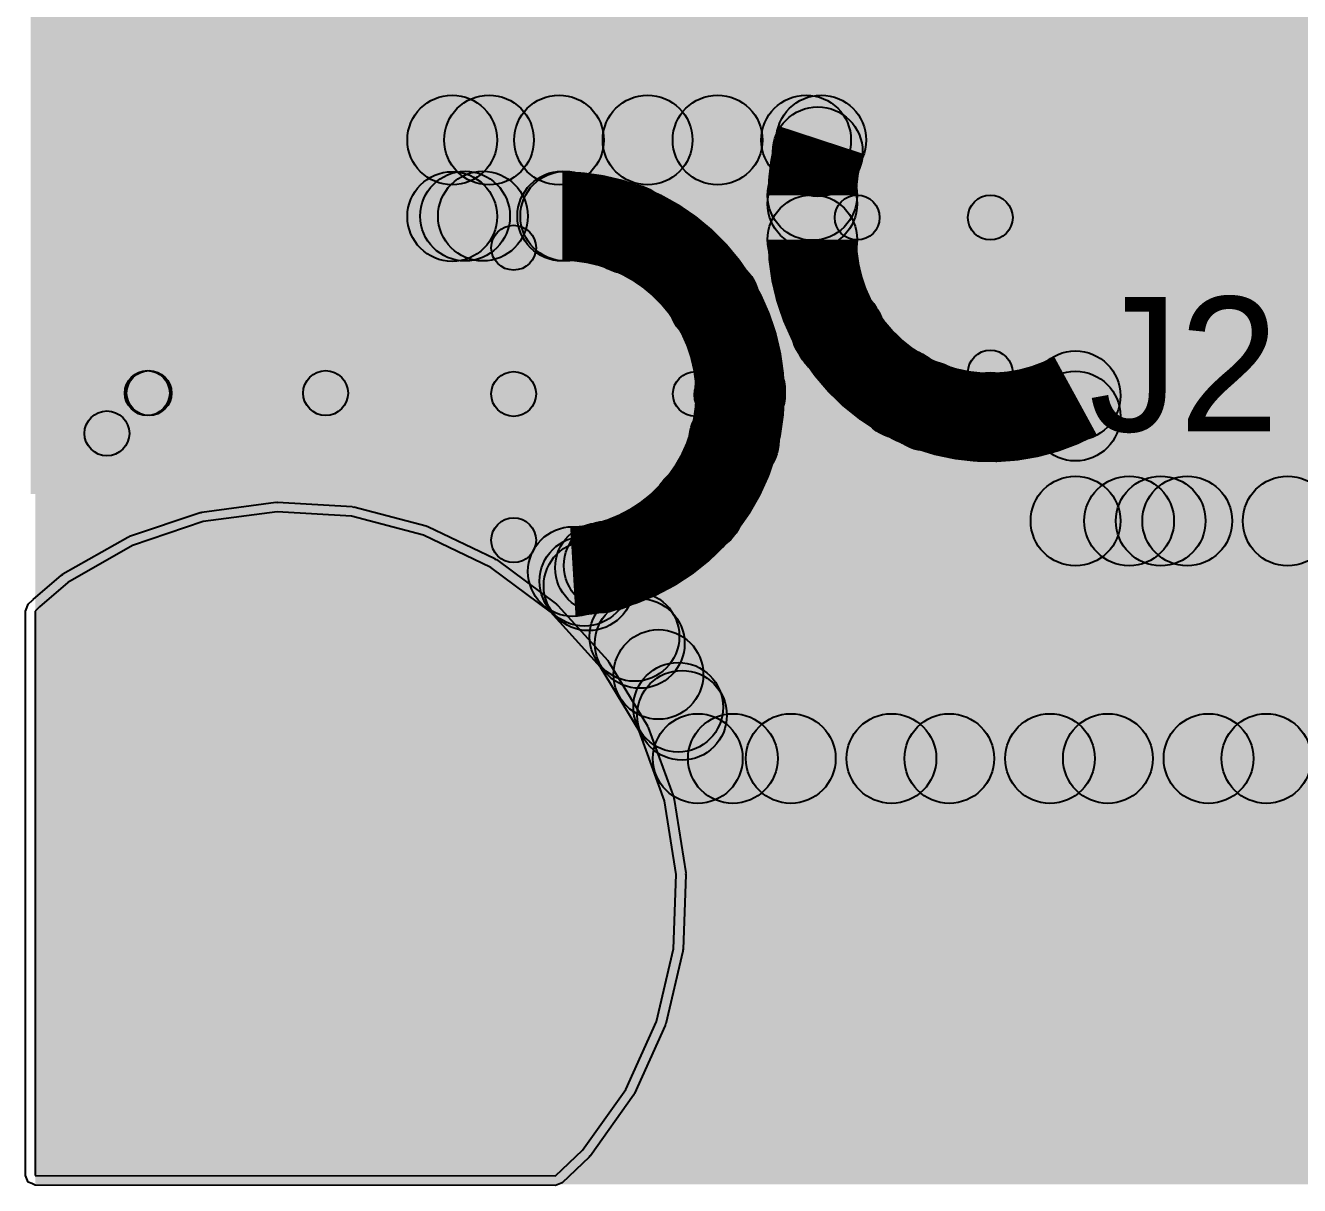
# Model space of a CAD drawing. Header units: millimetres. Extents: x 0 to 2, y 0 to 5.09.
# Drawn here: x 0.9848 to 1.269, y 4.3707 to 4.6296 of the extents above; entities that cross this region are included whole.
import ezdxf

# ---------------------------------------------------------------- set-up
doc = ezdxf.new("R2010")
doc.units = ezdxf.units.MM
doc.header["$MEASUREMENT"] = 0
for name, color, linetype in [('BottomLayer', 5, 'Continuous'), ('BottomSolder', 6, 'Continuous'), ('PadHoleLayer', 156, 'Continuous'), ('TopLayer', 1, 'Continuous'), ('TopOverlay', 2, 'Continuous'), ('TopPaste', 8, 'Continuous'), ('TopSolder', 216, 'Continuous'), ('ViaHoleLayer', 16, 'Continuous')]:
    doc.layers.add(name, color=color, linetype=linetype)

# ---------------------------------------------------------------- blocks, each defined once
blk = doc.blocks.new('10118194_0001LF_18')
at = {"layer": 'BottomLayer'}
h = blk.add_hatch(color=5, dxfattribs=at)
edge = h.paths.add_edge_path()
edge.add_arc((0.10335, 0), 0.01969, 270, 450)
edge.add_line((0.10335, 0.01969), (0.0935, 0.01969))
edge.add_arc((0.0935, 0), 0.01969, 90, 270)
edge.add_line((0.0935, -0.01969), (0.10335, -0.01969))
h = blk.add_hatch(color=5, dxfattribs=at)
edge = h.paths.add_edge_path()
edge.add_arc((0.1378, -0.11713), 0.01969, 180, 360)
edge.add_line((0.15748, -0.11713), (0.15748, -0.09547))
edge.add_arc((0.1378, -0.09547), 0.01969, 0, 180)
edge.add_line((0.11811, -0.09547), (0.11811, -0.11713))
at = {"layer": 'BottomSolder'}
h = blk.add_hatch(color=6, dxfattribs=at)
edge = h.paths.add_edge_path()
edge.add_arc((0.10335, 0), 0.02369, 270, 450)
edge.add_line((0.10335, 0.02369), (0.0935, 0.02369))
edge.add_arc((0.0935, 0), 0.02369, 90, 270)
edge.add_line((0.0935, -0.02369), (0.10335, -0.02369))
h = blk.add_hatch(color=6, dxfattribs=at)
edge = h.paths.add_edge_path()
edge.add_arc((0.1378, -0.11713), 0.02369, 180, 360)
edge.add_line((0.16148, -0.11713), (0.16148, -0.09547))
edge.add_arc((0.1378, -0.09547), 0.02369, 0, 180)
edge.add_line((0.11411, -0.09547), (0.11411, -0.11713))
at = {"layer": 'PadHoleLayer'}
h = blk.add_hatch(color=156, dxfattribs=at)
edge = h.paths.add_edge_path()
edge.add_arc((0.10433, 0), 0.01083, 270, 450)
edge.add_line((0.10433, 0.01083), (0.09252, 0.01083))
edge.add_arc((0.09252, 0), 0.01083, 90, 270)
edge.add_line((0.09252, -0.01083), (0.10433, -0.01083))
h = blk.add_hatch(color=156, dxfattribs=at)
edge = h.paths.add_edge_path()
edge.add_arc((0.1378, -0.11909), 0.00984, 180, 360)
edge.add_line((0.14764, -0.11909), (0.14764, -0.0935))
edge.add_arc((0.1378, -0.0935), 0.00984, 0, 180)
edge.add_line((0.12795, -0.0935), (0.12795, -0.11909))
at = {"layer": 'TopLayer'}
blk.add_hatch(color=1, dxfattribs=at).paths.add_polyline_path([(0.04291, 0.02657), (0.05945, 0.02657), (0.05945, -0.02657), (0.04291, -0.02657)])
h = blk.add_hatch(color=1, dxfattribs=at)
edge = h.paths.add_edge_path()
edge.add_arc((0.10335, 0), 0.01969, 270, 450)
edge.add_line((0.10335, 0.01969), (0.0935, 0.01969))
edge.add_arc((0.0935, 0), 0.01969, 90, 270)
edge.add_line((0.0935, -0.01969), (0.10335, -0.01969))
h = blk.add_hatch(color=1, dxfattribs=at)
edge = h.paths.add_edge_path()
edge.add_arc((0.1378, -0.11713), 0.01969, 180, 360)
edge.add_line((0.15748, -0.11713), (0.15748, -0.09547))
edge.add_arc((0.1378, -0.09547), 0.01969, 0, 180)
edge.add_line((0.11811, -0.09547), (0.11811, -0.11713))
at = {"layer": 'TopOverlay'}
h = blk.add_hatch(color=2, dxfattribs=at)
edge = h.paths.add_edge_path()
edge.add_arc((0.138, 0), 0.005, 0, 360)
for points in [[(0.143, -0.061), (0.133, -0.061), (0.133, 0), (0.143, 0)], [(0.14259, -0.1876), (0.13259, -0.1876), (0.13259, -0.14823), (0.14259, -0.14823)], [(0.15013, -0.19346), (0.14306, -0.20054), (0.13406, -0.19154), (0.14113, -0.18446)], [(0.14659, -0.192), (0.14659, -0.202), (-0.147, -0.202), (-0.147, -0.192)]]:
    blk.add_hatch(color=2, dxfattribs=at).paths.add_polyline_path(points)
h = blk.add_hatch(color=2, dxfattribs=at)
edge = h.paths.add_edge_path()
edge.add_arc((0.138, -0.061), 0.005, 0, 360)
h = blk.add_hatch(color=2, dxfattribs=at)
edge = h.paths.add_edge_path()
edge.add_arc((0.13759, -0.14823), 0.005, 0, 360)
h = blk.add_hatch(color=2, dxfattribs=at)
edge = h.paths.add_edge_path()
edge.add_arc((0.13759, -0.1876), 0.005, 0, 360)
h = blk.add_hatch(color=2, dxfattribs=at)
edge = h.paths.add_edge_path()
edge.add_arc((0.13759, -0.188), 0.005, 0, 360)
h = blk.add_hatch(color=2, dxfattribs=at)
edge = h.paths.add_edge_path()
edge.add_arc((0.14659, -0.197), 0.005, 0, 360)
h = blk.add_hatch(color=2, dxfattribs=at)
edge = h.paths.add_edge_path()
edge.add_arc((0.14659, -0.197), 0.005, 0, 360)
at = {"layer": 'TopPaste'}
blk.add_hatch(color=8, dxfattribs=at).paths.add_polyline_path([(0.04291, 0.02657), (0.05945, 0.02657), (0.05945, -0.02657), (0.04291, -0.02657)])
at = {"layer": 'TopSolder'}
blk.add_hatch(color=216, dxfattribs=at).paths.add_polyline_path([(0.03891, 0.03057), (0.06345, 0.03057), (0.06345, -0.03057), (0.03891, -0.03057)])
h = blk.add_hatch(color=216, dxfattribs=at)
edge = h.paths.add_edge_path()
edge.add_arc((0.10335, 0), 0.02369, 270, 450)
edge.add_line((0.10335, 0.02369), (0.0935, 0.02369))
edge.add_arc((0.0935, 0), 0.02369, 90, 270)
edge.add_line((0.0935, -0.02369), (0.10335, -0.02369))
h = blk.add_hatch(color=216, dxfattribs=at)
edge = h.paths.add_edge_path()
edge.add_arc((0.1378, -0.11713), 0.02369, 180, 360)
edge.add_line((0.16148, -0.11713), (0.16148, -0.09547))
edge.add_arc((0.1378, -0.09547), 0.02369, 0, 180)
edge.add_line((0.11411, -0.09547), (0.11411, -0.11713))
at = {"layer": 'TopOverlay'}
for centre in [(0.138, 0), (0.138, -0.061), (0.13759, -0.14823), (0.13759, -0.1876), (0.13759, -0.188), (0.14659, -0.197), (0.14659, -0.197)]:
    blk.add_circle(centre, 0.005, dxfattribs=at)

msp = doc.modelspace()

# ---------------------------------------------------------------- hatches: boundary and pattern name
at = {"layer": 'BottomLayer'}
for points in [[(0.987, 4.614), (1.018, 4.614), (1.018, 4.748), (0.987, 4.748)], [(0.99983, 4.614), (1.261, 4.614), (1.261, 4.64), (0.99983, 4.64)], [(1.229, 4.529), (1.293, 4.529), (1.293, 4.64), (1.229, 4.64)], [(1.08, 4.594), (1.08, 4.614), (1.16229, 4.614), (1.16229, 4.594)], [(1.09391, 4.57995), (1.07977, 4.59409), (1.09675, 4.61107), (1.11089, 4.59693)], [(1.08114, 4.59693), (1.09528, 4.61107), (1.11227, 4.59409), (1.09812, 4.57994)], [(1.1264, 4.57708), (1.11226, 4.59123), (1.1321, 4.61107), (1.14625, 4.59693)], [(1.11649, 4.59693), (1.13064, 4.61107), (1.17271, 4.56899), (1.15857, 4.55485)], [(1.15185, 4.59693), (1.16599, 4.61107), (1.1686, 4.60846), (1.15446, 4.59432)], [(1.09, 4.58692), (1.07, 4.58692), (1.07, 4.604), (1.09, 4.604)], [(1.08287, 4.57702), (1.08287, 4.59702), (1.10453, 4.59702), (1.10453, 4.57702)], [(1.14553, 4.56085), (1.13138, 4.57499), (1.15324, 4.59685), (1.16739, 4.58271)], [(1.17031, 4.58178), (1.15031, 4.58178), (1.15031, 4.59163), (1.17031, 4.59163)], [(1.17031, 4.5817), (1.17031, 4.5917), (1.2, 4.5917), (1.2, 4.5817)], [(1.205, 4.5521), (1.195, 4.5521), (1.195, 4.5867), (1.205, 4.5867)], [(1.0987, 4.54733), (1.0887, 4.54733), (1.0887, 4.57997), (1.0987, 4.57997)], [(1.1499, 4.52987), (1.13576, 4.54401), (1.15939, 4.56764), (1.17353, 4.5535)], [(1.1499, 4.52987), (1.13576, 4.54401), (1.15939, 4.56764), (1.17353, 4.5535)], [(1.248, 4.529), (1.498, 4.529), (1.498, 4.566), (1.248, 4.566)], [(1.13714, 4.54093), (1.15128, 4.55507), (1.23328, 4.47307), (1.21914, 4.45893)], [(1.17307, 4.54036), (1.18721, 4.5545), (1.26864, 4.47307), (1.25449, 4.45893)], [(1.0937, 4.54233), (1.0937, 4.55233), (1.13421, 4.55233), (1.13421, 4.54233)], [(1.13306, 4.47767), (1.11892, 4.49182), (1.17885, 4.55175), (1.19299, 4.53761)], [(1.14967, 4.45893), (1.13553, 4.47307), (1.21193, 4.54947), (1.22607, 4.53533)], [(1.0987, 4.5147), (1.0887, 4.5147), (1.0887, 4.54733), (1.0987, 4.54733)], [(1.229, 4.519), (1.209, 4.519), (1.209, 4.54694), (1.229, 4.54694)], [(1.1279, 4.51481), (1.14204, 4.52895), (1.19793, 4.47307), (1.18378, 4.45893)], [(1.219, 4.509), (1.219, 4.529), (1.238, 4.529), (1.238, 4.509)], [(1.238, 4.509), (1.238, 4.529), (1.303, 4.529), (1.303, 4.509)], [(1.238, 4.509), (1.238, 4.529), (1.303, 4.529), (1.303, 4.509)], [(1.18502, 4.45893), (1.17088, 4.47307), (1.22388, 4.52607), (1.23802, 4.51193)], [(1.22038, 4.45893), (1.20624, 4.47307), (1.25924, 4.52607), (1.27338, 4.51193)], [(1.23685, 4.51193), (1.25099, 4.52607), (1.30399, 4.47307), (1.28985, 4.45893)], [(1.25573, 4.45893), (1.24159, 4.47307), (1.29459, 4.52607), (1.30873, 4.51193)], [(1.11748, 4.49746), (1.10334, 4.5116), (1.10785, 4.51611), (1.12199, 4.50196)], [(1.11748, 4.49746), (1.10334, 4.5116), (1.10785, 4.51611), (1.12199, 4.50196)], [(1.10588, 4.50148), (1.12002, 4.51562), (1.16257, 4.47307), (1.14843, 4.45893)], [(1.10207, 4.49884), (1.11689, 4.51227), (1.12805, 4.49996), (1.11323, 4.48653)], [(1.11325, 4.4865), (1.13038, 4.49683), (1.13897, 4.4826), (1.12184, 4.47226)], [(1.12186, 4.47223), (1.14065, 4.47908), (1.14417, 4.46942), (1.12538, 4.46258)], [(1.13477, 4.456), (1.13477, 4.476), (1.9, 4.476), (1.9, 4.456)]]:
    msp.add_hatch(color=5, dxfattribs=at).paths.add_polyline_path(points)
h = msp.add_hatch(color=5, dxfattribs=at)
edge = h.paths.add_edge_path()
edge.add_arc((1.08, 4.604), 0.01, 0, 360)
h = msp.add_hatch(color=5, dxfattribs=at)
edge = h.paths.add_edge_path()
edge.add_arc((1.08, 4.604), 0.01, 0, 360)
h = msp.add_hatch(color=5, dxfattribs=at)
edge = h.paths.add_edge_path()
edge.add_arc((1.08821, 4.604), 0.01, 0, 360)
h = msp.add_hatch(color=5, dxfattribs=at)
edge = h.paths.add_edge_path()
edge.add_arc((1.10382, 4.604), 0.01, 0, 360)
h = msp.add_hatch(color=5, dxfattribs=at)
edge = h.paths.add_edge_path()
edge.add_arc((1.12357, 4.604), 0.01, 0, 360)
h = msp.add_hatch(color=5, dxfattribs=at)
edge = h.paths.add_edge_path()
edge.add_arc((1.13918, 4.604), 0.01, 0, 360)
h = msp.add_hatch(color=5, dxfattribs=at)
edge = h.paths.add_edge_path()
edge.add_arc((1.15892, 4.604), 0.01, 0, 360)
h = msp.add_hatch(color=5, dxfattribs=at)
edge = h.paths.add_edge_path()
edge.add_arc((1.16153, 4.60139), 0.01, 0, 360)
h = msp.add_hatch(color=5, dxfattribs=at)
edge = h.paths.add_edge_path()
edge.add_arc((1.16229, 4.604), 0.01, 0, 360)
h = msp.add_hatch(color=5, dxfattribs=at)
edge = h.paths.add_edge_path()
edge.add_arc((1.16229, 4.604), 0.01, 0, 360)
h = msp.add_hatch(color=5, dxfattribs=at)
edge = h.paths.add_edge_path()
edge.add_arc((1.16031, 4.59163), 0.01, 0, 360)
h = msp.add_hatch(color=5, dxfattribs=at)
edge = h.paths.add_edge_path()
edge.add_arc((1.16031, 4.59163), 0.01, 0, 360)
h = msp.add_hatch(color=5, dxfattribs=at)
edge = h.paths.add_edge_path()
edge.add_arc((1.16031, 4.58978), 0.01, 0, 360)
h = msp.add_hatch(color=5, dxfattribs=at)
edge = h.paths.add_edge_path()
edge.add_arc((1.08, 4.58692), 0.01, 0, 360)
h = msp.add_hatch(color=5, dxfattribs=at)
edge = h.paths.add_edge_path()
edge.add_arc((1.08287, 4.58702), 0.01, 0, 360)
h = msp.add_hatch(color=5, dxfattribs=at)
edge = h.paths.add_edge_path()
edge.add_arc((1.08684, 4.58702), 0.01, 0, 360)
h = msp.add_hatch(color=5, dxfattribs=at)
edge = h.paths.add_edge_path()
edge.add_arc((1.10453, 4.58702), 0.01, 0, 360)
h = msp.add_hatch(color=5, dxfattribs=at)
edge = h.paths.add_edge_path()
edge.add_arc((1.10453, 4.58702), 0.01, 0, 360)
h = msp.add_hatch(color=5, dxfattribs=at)
edge = h.paths.add_edge_path()
edge.add_arc((1.1052, 4.58701), 0.01, 0, 360)
h = msp.add_hatch(color=5, dxfattribs=at)
edge = h.paths.add_edge_path()
edge.add_arc((1.11933, 4.58415), 0.01, 0, 360)
h = msp.add_hatch(color=5, dxfattribs=at)
edge = h.paths.add_edge_path()
edge.add_arc((1.16031, 4.58178), 0.01, 0, 360)
h = msp.add_hatch(color=5, dxfattribs=at)
edge = h.paths.add_edge_path()
edge.add_arc((1.16031, 4.58178), 0.01, 0, 360)
h = msp.add_hatch(color=5, dxfattribs=at)
edge = h.paths.add_edge_path()
edge.add_arc((1.17031, 4.5867), 0.005, 0, 360)
h = msp.add_hatch(color=5, dxfattribs=at)
edge = h.paths.add_edge_path()
edge.add_arc((1.2, 4.5867), 0.005, 0, 360)
h = msp.add_hatch(color=5, dxfattribs=at)
edge = h.paths.add_edge_path()
edge.add_arc((1.2, 4.5867), 0.005, 0, 360)
h = msp.add_hatch(color=5, dxfattribs=at)
edge = h.paths.add_edge_path()
edge.add_arc((1.0937, 4.57997), 0.005, 0, 360)
h = msp.add_hatch(color=5, dxfattribs=at)
edge = h.paths.add_edge_path()
edge.add_arc((1.13845, 4.56792), 0.01, 0, 360)
h = msp.add_hatch(color=5, dxfattribs=at)
edge = h.paths.add_edge_path()
edge.add_arc((1.16564, 4.56192), 0.01, 0, 360)
h = msp.add_hatch(color=5, dxfattribs=at)
edge = h.paths.add_edge_path()
edge.add_arc((1.16646, 4.56057), 0.01, 0, 360)
h = msp.add_hatch(color=5, dxfattribs=at)
edge = h.paths.add_edge_path()
edge.add_arc((1.16646, 4.56057), 0.01, 0, 360)
h = msp.add_hatch(color=5, dxfattribs=at)
edge = h.paths.add_edge_path()
edge.add_arc((1.14421, 4.548), 0.01, 0, 360)
h = msp.add_hatch(color=5, dxfattribs=at)
edge = h.paths.add_edge_path()
edge.add_arc((1.14421, 4.54733), 0.01, 0, 360)
h = msp.add_hatch(color=5, dxfattribs=at)
edge = h.paths.add_edge_path()
edge.add_arc((1.14421, 4.54733), 0.01, 0, 360)
h = msp.add_hatch(color=5, dxfattribs=at)
edge = h.paths.add_edge_path()
edge.add_arc((1.18014, 4.54743), 0.01, 0, 360)
h = msp.add_hatch(color=5, dxfattribs=at)
edge = h.paths.add_edge_path()
edge.add_arc((1.18592, 4.54468), 0.01, 0, 360)
h = msp.add_hatch(color=5, dxfattribs=at)
edge = h.paths.add_edge_path()
edge.add_arc((1.2, 4.5521), 0.005, 0, 360)
h = msp.add_hatch(color=5, dxfattribs=at)
edge = h.paths.add_edge_path()
edge.add_arc((1.219, 4.54694), 0.01, 0, 360)
h = msp.add_hatch(color=5, dxfattribs=at)
edge = h.paths.add_edge_path()
edge.add_arc((1.219, 4.54694), 0.01, 0, 360)
h = msp.add_hatch(color=5, dxfattribs=at)
edge = h.paths.add_edge_path()
edge.add_arc((1.0937, 4.54733), 0.005, 0, 360)
h = msp.add_hatch(color=5, dxfattribs=at)
edge = h.paths.add_edge_path()
edge.add_arc((1.0937, 4.54733), 0.005, 0, 360)
h = msp.add_hatch(color=5, dxfattribs=at)
edge = h.paths.add_edge_path()
edge.add_arc((1.0937, 4.54733), 0.005, 0, 360)
h = msp.add_hatch(color=5, dxfattribs=at)
edge = h.paths.add_edge_path()
edge.add_arc((1.13421, 4.54733), 0.005, 0, 360)
h = msp.add_hatch(color=5, dxfattribs=at)
edge = h.paths.add_edge_path()
edge.add_arc((1.219, 4.5424), 0.01, 0, 360)
h = msp.add_hatch(color=5, dxfattribs=at)
edge = h.paths.add_edge_path()
edge.add_arc((1.14283, 4.53694), 0.01, 0, 360)
h = msp.add_hatch(color=5, dxfattribs=at)
edge = h.paths.add_edge_path()
edge.add_arc((1.14283, 4.53694), 0.01, 0, 360)
h = msp.add_hatch(color=5, dxfattribs=at)
edge = h.paths.add_edge_path()
edge.add_arc((1.13497, 4.52188), 0.01, 0, 360)
h = msp.add_hatch(color=5, dxfattribs=at)
edge = h.paths.add_edge_path()
edge.add_arc((1.219, 4.519), 0.01, 0, 360)
h = msp.add_hatch(color=5, dxfattribs=at)
edge = h.paths.add_edge_path()
edge.add_arc((1.219, 4.519), 0.01, 0, 360)
h = msp.add_hatch(color=5, dxfattribs=at)
edge = h.paths.add_edge_path()
edge.add_arc((1.23095, 4.519), 0.01, 0, 360)
h = msp.add_hatch(color=5, dxfattribs=at)
edge = h.paths.add_edge_path()
edge.add_arc((1.238, 4.519), 0.01, 0, 360)
h = msp.add_hatch(color=5, dxfattribs=at)
edge = h.paths.add_edge_path()
edge.add_arc((1.238, 4.519), 0.01, 0, 360)
h = msp.add_hatch(color=5, dxfattribs=at)
edge = h.paths.add_edge_path()
edge.add_arc((1.238, 4.519), 0.01, 0, 360)
h = msp.add_hatch(color=5, dxfattribs=at)
edge = h.paths.add_edge_path()
edge.add_arc((1.24392, 4.519), 0.01, 0, 360)
h = msp.add_hatch(color=5, dxfattribs=at)
edge = h.paths.add_edge_path()
edge.add_arc((1.26631, 4.519), 0.01, 0, 360)
h = msp.add_hatch(color=5, dxfattribs=at)
edge = h.paths.add_edge_path()
edge.add_arc((1.0937, 4.5147), 0.005, 0, 360)
h = msp.add_hatch(color=5, dxfattribs=at)
edge = h.paths.add_edge_path()
edge.add_arc((1.1069, 4.50772), 0.01, 0, 360)
h = msp.add_hatch(color=5, dxfattribs=at)
edge = h.paths.add_edge_path()
edge.add_arc((1.11295, 4.50855), 0.01, 0, 360)
h = msp.add_hatch(color=5, dxfattribs=at)
edge = h.paths.add_edge_path()
edge.add_arc((1.11492, 4.50904), 0.01, 0, 360)
h = msp.add_hatch(color=5, dxfattribs=at)
edge = h.paths.add_edge_path()
edge.add_arc((1.11492, 4.50904), 0.01, 0, 360)
h = msp.add_hatch(color=5, dxfattribs=at)
edge = h.paths.add_edge_path()
edge.add_arc((1.10948, 4.50556), 0.01, 0, 360)
h = msp.add_hatch(color=5, dxfattribs=at)
edge = h.paths.add_edge_path()
edge.add_arc((1.11041, 4.50453), 0.01, 0, 360)
h = msp.add_hatch(color=5, dxfattribs=at)
edge = h.paths.add_edge_path()
edge.add_arc((1.11041, 4.50453), 0.01, 0, 360)
h = msp.add_hatch(color=5, dxfattribs=at)
edge = h.paths.add_edge_path()
edge.add_arc((1.12064, 4.49324), 0.01, 0, 360)
h = msp.add_hatch(color=5, dxfattribs=at)
edge = h.paths.add_edge_path()
edge.add_arc((1.12182, 4.49166), 0.01, 0, 360)
h = msp.add_hatch(color=5, dxfattribs=at)
edge = h.paths.add_edge_path()
edge.add_arc((1.05, 4.437), 0.05906, 0, 360)
h = msp.add_hatch(color=5, dxfattribs=at)
edge = h.paths.add_edge_path()
edge.add_arc((1.049, 4.485), 0.01181, 0, 360)
h = msp.add_hatch(color=5, dxfattribs=at)
edge = h.paths.add_edge_path()
edge.add_arc((1.12599, 4.48475), 0.01, 0, 360)
h = msp.add_hatch(color=5, dxfattribs=at)
edge = h.paths.add_edge_path()
edge.add_arc((1.1304, 4.47743), 0.01, 0, 360)
h = msp.add_hatch(color=5, dxfattribs=at)
edge = h.paths.add_edge_path()
edge.add_arc((1.08323, 4.47165), 0.01181, 0, 360)
h = msp.add_hatch(color=5, dxfattribs=at)
edge = h.paths.add_edge_path()
edge.add_arc((1.13125, 4.47565), 0.01, 0, 360)
h = msp.add_hatch(color=5, dxfattribs=at)
edge = h.paths.add_edge_path()
edge.add_arc((1.01535, 4.47023), 0.01181, 0, 360)
h = msp.add_hatch(color=5, dxfattribs=at)
edge = h.paths.add_edge_path()
edge.add_arc((1.13477, 4.466), 0.01, 0, 360)
h = msp.add_hatch(color=5, dxfattribs=at)
edge = h.paths.add_edge_path()
edge.add_arc((1.13477, 4.466), 0.01, 0, 360)
h = msp.add_hatch(color=5, dxfattribs=at)
edge = h.paths.add_edge_path()
edge.add_arc((1.1426, 4.466), 0.01, 0, 360)
h = msp.add_hatch(color=5, dxfattribs=at)
edge = h.paths.add_edge_path()
edge.add_arc((1.1555, 4.466), 0.01, 0, 360)
h = msp.add_hatch(color=5, dxfattribs=at)
edge = h.paths.add_edge_path()
edge.add_arc((1.17795, 4.466), 0.01, 0, 360)
h = msp.add_hatch(color=5, dxfattribs=at)
edge = h.paths.add_edge_path()
edge.add_arc((1.19085, 4.466), 0.01, 0, 360)
h = msp.add_hatch(color=5, dxfattribs=at)
edge = h.paths.add_edge_path()
edge.add_arc((1.21331, 4.466), 0.01, 0, 360)
h = msp.add_hatch(color=5, dxfattribs=at)
edge = h.paths.add_edge_path()
edge.add_arc((1.22621, 4.466), 0.01, 0, 360)
h = msp.add_hatch(color=5, dxfattribs=at)
edge = h.paths.add_edge_path()
edge.add_arc((1.24866, 4.466), 0.01, 0, 360)
h = msp.add_hatch(color=5, dxfattribs=at)
edge = h.paths.add_edge_path()
edge.add_arc((1.26156, 4.466), 0.01, 0, 360)
h = msp.add_hatch(color=5, dxfattribs=at)
edge = h.paths.add_edge_path()
edge.add_arc((1.098, 4.438), 0.01181, 0, 360)
h = msp.add_hatch(color=5, dxfattribs=at)
edge = h.paths.add_edge_path()
edge.add_arc((1.002, 4.436), 0.01181, 0, 360)
h = msp.add_hatch(color=5, dxfattribs=at)
edge = h.paths.add_edge_path()
edge.add_arc((1.08465, 4.40377), 0.01181, 0, 360)
h = msp.add_hatch(color=5, dxfattribs=at)
edge = h.paths.add_edge_path()
edge.add_arc((1.01677, 4.40235), 0.01181, 0, 360)
h = msp.add_hatch(color=5, dxfattribs=at)
edge = h.paths.add_edge_path()
edge.add_arc((1.051, 4.389), 0.01181, 0, 360)
at = {"layer": 'BottomSolder'}
h = msp.add_hatch(color=6, dxfattribs=at)
edge = h.paths.add_edge_path()
edge.add_arc((1.05, 4.437), 0.06306, 0, 360)
at = {"layer": 'PadHoleLayer'}
h = msp.add_hatch(color=156, dxfattribs=at)
edge = h.paths.add_edge_path()
edge.add_arc((1.05, 4.437), 0.03937, 0, 360)
at = {"layer": 'TopLayer'}
for points in [[(0.986, 4.525), (1.167, 4.525), (1.167, 4.761), (0.986, 4.761)], [(0.987, 4.371), (1.349, 4.371), (1.349, 4.643), (0.987, 4.643)]]:
    msp.add_hatch(color=1, dxfattribs=at).paths.add_polyline_path(points)
h = msp.add_hatch(color=1, dxfattribs=at)
edge = h.paths.add_edge_path()
edge.add_arc((1.05, 4.437), 0.05906, 0, 360)
h = msp.add_hatch(color=1, dxfattribs=at)
edge = h.paths.add_edge_path()
edge.add_arc((1.049, 4.485), 0.01181, 0, 360)
h = msp.add_hatch(color=1, dxfattribs=at)
edge = h.paths.add_edge_path()
edge.add_arc((1.08323, 4.47165), 0.01181, 0, 360)
h = msp.add_hatch(color=1, dxfattribs=at)
edge = h.paths.add_edge_path()
edge.add_arc((1.01535, 4.47023), 0.01181, 0, 360)
h = msp.add_hatch(color=1, dxfattribs=at)
edge = h.paths.add_edge_path()
edge.add_arc((1.098, 4.438), 0.01181, 0, 360)
h = msp.add_hatch(color=1, dxfattribs=at)
edge = h.paths.add_edge_path()
edge.add_arc((1.002, 4.436), 0.01181, 0, 360)
h = msp.add_hatch(color=1, dxfattribs=at)
edge = h.paths.add_edge_path()
edge.add_arc((1.08465, 4.40377), 0.01181, 0, 360)
h = msp.add_hatch(color=1, dxfattribs=at)
edge = h.paths.add_edge_path()
edge.add_arc((1.01677, 4.40235), 0.01181, 0, 360)
h = msp.add_hatch(color=1, dxfattribs=at)
edge = h.paths.add_edge_path()
edge.add_arc((1.051, 4.389), 0.01181, 0, 360)
at = {"layer": 'TopSolder'}
h = msp.add_hatch(color=216, dxfattribs=at)
edge = h.paths.add_edge_path()
edge.add_arc((1.05, 4.437), 0.06306, 0, 360)
at = {"layer": 'ViaHoleLayer'}
h = msp.add_hatch(color=16, dxfattribs=at)
edge = h.paths.add_edge_path()
edge.add_arc((1.049, 4.485), 0.00591, 0, 360)
h = msp.add_hatch(color=16, dxfattribs=at)
edge = h.paths.add_edge_path()
edge.add_arc((1.01535, 4.47023), 0.00591, 0, 360)
h = msp.add_hatch(color=16, dxfattribs=at)
edge = h.paths.add_edge_path()
edge.add_arc((1.08323, 4.47165), 0.00591, 0, 360)
h = msp.add_hatch(color=16, dxfattribs=at)
edge = h.paths.add_edge_path()
edge.add_arc((1.098, 4.438), 0.00591, 0, 360)
h = msp.add_hatch(color=16, dxfattribs=at)
edge = h.paths.add_edge_path()
edge.add_arc((1.002, 4.436), 0.00591, 0, 360)
h = msp.add_hatch(color=16, dxfattribs=at)
edge = h.paths.add_edge_path()
edge.add_arc((1.08465, 4.40377), 0.00591, 0, 360)
h = msp.add_hatch(color=16, dxfattribs=at)
edge = h.paths.add_edge_path()
edge.add_arc((1.01677, 4.40235), 0.00591, 0, 360)
h = msp.add_hatch(color=16, dxfattribs=at)
edge = h.paths.add_edge_path()
edge.add_arc((1.051, 4.389), 0.00591, 0, 360)

# ---------------------------------------------------------------- linework, layer by layer
at = {"layer": 'BottomLayer'}
for p, q in [((1.04094, 4.52105), (1.02446, 4.51886)), ((1.05753, 4.52004), (1.04094, 4.52105)), ((1.02446, 4.51886), (1.00871, 4.51354)), ((1.07362, 4.51585), (1.05753, 4.52004)), ((1.0886, 4.50865), (1.07362, 4.51585)), ((1.00871, 4.51354), (0.99427, 4.50529)), ((1.10192, 4.49871), (1.0886, 4.50865)), ((0.99427, 4.50529), (0.98798, 4.49986)), ((0.98798, 4.49986), (0.987, 4.49888)), ((0.987, 4.49888), (0.987, 4.373)), ((0.98798, 4.49986), (0.98798, 4.49986)), ((1.11309, 4.48639), (1.10192, 4.49871)), ((1.12167, 4.47216), (1.11309, 4.48639)), ((1.12737, 4.45654), (1.12167, 4.47216)), ((1.12995, 4.44012), (1.12737, 4.45654)), ((1.12933, 4.42351), (1.12995, 4.44012)), ((1.12554, 4.40733), (1.12933, 4.42351)), ((1.1187, 4.39217), (1.12554, 4.40733)), ((1.10908, 4.37862), (1.1187, 4.39217)), ((1.10305, 4.37289), (1.10908, 4.37862)), ((0.987, 4.373), (1.10305, 4.37289))]:
    msp.add_line(p, q, dxfattribs=at)
at = {"layer": 'BottomLayer', "const_width": 0.02}
for points in [[(1.16031, 4.59163, -0.079433), (1.16229, 4.604)], [(1.10453, 4.58702, -0.414214), (1.14421, 4.54733)], [(1.219, 4.54694, -0.569254), (1.16031, 4.58178)], [(1.14421, 4.54733, -0.396807), (1.1069, 4.50772)]]:
    msp.add_lwpolyline(points, format="xyb", dxfattribs=at)
at = {"layer": 'BottomLayer'}
for centre, radius in [((1.08, 4.604), 0.01), ((1.08, 4.604), 0.01), ((1.08821, 4.604), 0.01), ((1.10382, 4.604), 0.01), ((1.12357, 4.604), 0.01), ((1.13918, 4.604), 0.01), ((1.15892, 4.604), 0.01), ((1.16153, 4.60139), 0.01), ((1.16229, 4.604), 0.01), ((1.16229, 4.604), 0.01), ((1.16031, 4.59163), 0.01), ((1.16031, 4.59163), 0.01), ((1.16031, 4.58978), 0.01), ((1.08, 4.58692), 0.01), ((1.08287, 4.58702), 0.01), ((1.08684, 4.58702), 0.01), ((1.10453, 4.58702), 0.01), ((1.10453, 4.58702), 0.01), ((1.1052, 4.58701), 0.01), ((1.11933, 4.58415), 0.01), ((1.16031, 4.58178), 0.01), ((1.16031, 4.58178), 0.01), ((1.17031, 4.5867), 0.005), ((1.2, 4.5867), 0.005), ((1.2, 4.5867), 0.005), ((1.0937, 4.57997), 0.005), ((1.13845, 4.56792), 0.01), ((1.16564, 4.56192), 0.01), ((1.16646, 4.56057), 0.01), ((1.16646, 4.56057), 0.01), ((1.14421, 4.548), 0.01), ((1.14421, 4.54733), 0.01), ((1.14421, 4.54733), 0.01), ((1.18014, 4.54743), 0.01), ((1.18592, 4.54468), 0.01), ((1.2, 4.5521), 0.005), ((1.219, 4.54694), 0.01), ((1.219, 4.54694), 0.01), ((1.0937, 4.54733), 0.005), ((1.0937, 4.54733), 0.005), ((1.0937, 4.54733), 0.005), ((1.13421, 4.54733), 0.005), ((1.219, 4.5424), 0.01), ((1.14283, 4.53694), 0.01), ((1.14283, 4.53694), 0.01), ((1.13497, 4.52188), 0.01), ((1.219, 4.519), 0.01), ((1.219, 4.519), 0.01), ((1.23095, 4.519), 0.01), ((1.238, 4.519), 0.01), ((1.238, 4.519), 0.01), ((1.238, 4.519), 0.01), ((1.24392, 4.519), 0.01), ((1.26631, 4.519), 0.01), ((1.0937, 4.5147), 0.005), ((1.1069, 4.50772), 0.01), ((1.11295, 4.50855), 0.01), ((1.11492, 4.50904), 0.01), ((1.11492, 4.50904), 0.01), ((1.10948, 4.50556), 0.01), ((1.11041, 4.50453), 0.01), ((1.11041, 4.50453), 0.01), ((1.12064, 4.49324), 0.01), ((1.12182, 4.49166), 0.01), ((1.12599, 4.48475), 0.01), ((1.1304, 4.47743), 0.01), ((1.13125, 4.47565), 0.01), ((1.13477, 4.466), 0.01), ((1.13477, 4.466), 0.01), ((1.1426, 4.466), 0.01), ((1.1555, 4.466), 0.01), ((1.17795, 4.466), 0.01), ((1.19085, 4.466), 0.01), ((1.21331, 4.466), 0.01), ((1.22621, 4.466), 0.01), ((1.24866, 4.466), 0.01), ((1.26156, 4.466), 0.01)]:
    msp.add_circle(centre, radius, dxfattribs=at)
at = {"layer": 'BottomSolder'}
for p, q in [((1.02417, 4.521), (1.04065, 4.5232)), ((1.04065, 4.5232), (1.04086, 4.52314)), ((1.04086, 4.52314), (1.04107, 4.52321)), ((1.04107, 4.52321), (1.05766, 4.5222)), ((1.00802, 4.51559), (1.02376, 4.52091)), ((1.02376, 4.52091), (1.02398, 4.52089)), ((1.02398, 4.52089), (1.02417, 4.521)), ((1.05766, 4.5222), (1.05786, 4.5221)), ((1.05786, 4.5221), (1.05807, 4.52213)), ((1.05807, 4.52213), (1.07416, 4.51795)), ((1.07416, 4.51795), (1.07434, 4.51781)), ((1.07434, 4.51781), (1.07455, 4.5178)), ((1.07455, 4.5178), (1.08954, 4.51061)), ((0.9932, 4.50717), (1.00763, 4.51542)), ((1.00763, 4.51542), (1.00785, 4.51545)), ((1.00785, 4.51545), (1.00802, 4.51559)), ((1.08954, 4.51061), (1.08968, 4.51044)), ((1.08968, 4.51044), (1.0899, 4.51039)), ((1.0899, 4.51039), (1.10322, 4.50045)), ((0.98657, 4.5015), (0.99286, 4.50693)), ((0.99286, 4.50693), (0.99307, 4.507)), ((0.99307, 4.507), (0.9932, 4.50717)), ((0.98547, 4.50041), (0.98645, 4.50139)), ((0.98645, 4.50139), (0.98653, 4.50143)), ((0.98653, 4.50143), (0.98657, 4.5015)), ((0.98484, 4.49888), (0.98515, 4.49964)), ((0.98484, 4.373), (0.98484, 4.49888)), ((0.98515, 4.49964), (0.98547, 4.50041)), ((1.10322, 4.50045), (1.10333, 4.50026)), ((1.10333, 4.50026), (1.10353, 4.50016)), ((1.10353, 4.50016), (1.11469, 4.48785)), ((1.11469, 4.48785), (1.11476, 4.48764)), ((1.11476, 4.48764), (1.11494, 4.48751)), ((1.11494, 4.48751), (1.12353, 4.47328)), ((1.12353, 4.47328), (1.12356, 4.47306)), ((1.12356, 4.47306), (1.12371, 4.4729)), ((1.12371, 4.4729), (1.1294, 4.45728)), ((1.1294, 4.45728), (1.12939, 4.45707)), ((1.12939, 4.45707), (1.1295, 4.45688)), ((1.1295, 4.45688), (1.13209, 4.44046)), ((1.13212, 4.44004), (1.1315, 4.42343)), ((1.13209, 4.44046), (1.13204, 4.44025)), ((1.13204, 4.44025), (1.13212, 4.44004)), ((1.13144, 4.42302), (1.12764, 4.40683)), ((1.1315, 4.42343), (1.13141, 4.42323)), ((1.13141, 4.42323), (1.13144, 4.42302)), ((1.12764, 4.40683), (1.12752, 4.40665)), ((1.12751, 4.40644), (1.12067, 4.39128)), ((1.12752, 4.40665), (1.12751, 4.40644)), ((1.12046, 4.39092), (1.11084, 4.37737)), ((1.12051, 4.39113), (1.12046, 4.39092)), ((1.12067, 4.39128), (1.12051, 4.39113)), ((1.11057, 4.37705), (1.10455, 4.37132)), ((1.11066, 4.37725), (1.11057, 4.37705)), ((1.11084, 4.37737), (1.11066, 4.37725)), ((0.98515, 4.37223), (0.98484, 4.373)), ((0.98547, 4.37147), (0.98515, 4.37223)), ((0.98623, 4.37115), (0.98547, 4.37147)), ((0.98547, 4.37147), (0.98547, 4.37147)), ((0.98547, 4.37147), (0.98547, 4.37147)), ((0.987, 4.37084), (0.98623, 4.37115)), ((1.10305, 4.37073), (0.987, 4.37084)), ((1.1038, 4.37103), (1.10305, 4.37073)), ((1.10455, 4.37132), (1.1038, 4.37103))]:
    msp.add_line(p, q, dxfattribs=at)
at = {"layer": 'TopLayer'}
for p, q in [((1.04094, 4.52105), (1.02446, 4.51886)), ((1.05753, 4.52004), (1.04094, 4.52105)), ((1.02446, 4.51886), (1.00871, 4.51354)), ((1.07362, 4.51585), (1.05753, 4.52004)), ((1.0886, 4.50865), (1.07362, 4.51585)), ((1.00871, 4.51354), (0.99427, 4.50529)), ((1.10192, 4.49871), (1.0886, 4.50865)), ((0.99427, 4.50529), (0.98798, 4.49986)), ((0.98798, 4.49986), (0.987, 4.49888)), ((0.987, 4.49888), (0.987, 4.373)), ((0.98798, 4.49986), (0.98798, 4.49986)), ((1.11309, 4.48639), (1.10192, 4.49871)), ((1.12167, 4.47216), (1.11309, 4.48639)), ((1.12737, 4.45654), (1.12167, 4.47216)), ((1.12995, 4.44012), (1.12737, 4.45654)), ((1.12933, 4.42351), (1.12995, 4.44012)), ((1.12554, 4.40733), (1.12933, 4.42351)), ((1.1187, 4.39217), (1.12554, 4.40733)), ((1.10908, 4.37862), (1.1187, 4.39217)), ((1.10305, 4.37289), (1.10908, 4.37862)), ((0.987, 4.373), (1.10305, 4.37289))]:
    msp.add_line(p, q, dxfattribs=at)
at = {"layer": 'TopSolder'}
for p, q in [((1.02417, 4.521), (1.04065, 4.5232)), ((1.04065, 4.5232), (1.04086, 4.52314)), ((1.04086, 4.52314), (1.04107, 4.52321)), ((1.04107, 4.52321), (1.05766, 4.5222)), ((1.00802, 4.51559), (1.02376, 4.52091)), ((1.02376, 4.52091), (1.02398, 4.52089)), ((1.02398, 4.52089), (1.02417, 4.521)), ((1.05766, 4.5222), (1.05786, 4.5221)), ((1.05786, 4.5221), (1.05807, 4.52213)), ((1.05807, 4.52213), (1.07416, 4.51795)), ((1.07416, 4.51795), (1.07434, 4.51781)), ((1.07434, 4.51781), (1.07455, 4.5178)), ((1.07455, 4.5178), (1.08954, 4.51061)), ((0.9932, 4.50717), (1.00763, 4.51542)), ((1.00763, 4.51542), (1.00785, 4.51545)), ((1.00785, 4.51545), (1.00802, 4.51559)), ((1.08954, 4.51061), (1.08968, 4.51044)), ((1.08968, 4.51044), (1.0899, 4.51039)), ((1.0899, 4.51039), (1.10322, 4.50045)), ((0.98657, 4.5015), (0.99286, 4.50693)), ((0.99286, 4.50693), (0.99307, 4.507)), ((0.99307, 4.507), (0.9932, 4.50717)), ((0.98547, 4.50041), (0.98645, 4.50139)), ((0.98645, 4.50139), (0.98653, 4.50143)), ((0.98653, 4.50143), (0.98657, 4.5015)), ((0.98484, 4.49888), (0.98515, 4.49964)), ((0.98484, 4.373), (0.98484, 4.49888)), ((0.98515, 4.49964), (0.98547, 4.50041)), ((1.10322, 4.50045), (1.10333, 4.50026)), ((1.10333, 4.50026), (1.10353, 4.50016)), ((1.10353, 4.50016), (1.11469, 4.48785)), ((1.11469, 4.48785), (1.11476, 4.48764)), ((1.11476, 4.48764), (1.11494, 4.48751)), ((1.11494, 4.48751), (1.12353, 4.47328)), ((1.12353, 4.47328), (1.12356, 4.47306)), ((1.12356, 4.47306), (1.12371, 4.4729)), ((1.12371, 4.4729), (1.1294, 4.45728)), ((1.1294, 4.45728), (1.12939, 4.45707)), ((1.12939, 4.45707), (1.1295, 4.45688)), ((1.1295, 4.45688), (1.13209, 4.44046)), ((1.13212, 4.44004), (1.1315, 4.42343)), ((1.13209, 4.44046), (1.13204, 4.44025)), ((1.13204, 4.44025), (1.13212, 4.44004)), ((1.13144, 4.42302), (1.12764, 4.40683)), ((1.1315, 4.42343), (1.13141, 4.42323)), ((1.13141, 4.42323), (1.13144, 4.42302)), ((1.12764, 4.40683), (1.12752, 4.40665)), ((1.12751, 4.40644), (1.12067, 4.39128)), ((1.12752, 4.40665), (1.12751, 4.40644)), ((1.12046, 4.39092), (1.11084, 4.37737)), ((1.12051, 4.39113), (1.12046, 4.39092)), ((1.12067, 4.39128), (1.12051, 4.39113)), ((1.11057, 4.37705), (1.10455, 4.37132)), ((1.11066, 4.37725), (1.11057, 4.37705)), ((1.11084, 4.37737), (1.11066, 4.37725)), ((0.98515, 4.37223), (0.98484, 4.373)), ((0.98547, 4.37147), (0.98515, 4.37223)), ((0.98623, 4.37115), (0.98547, 4.37147)), ((0.98547, 4.37147), (0.98547, 4.37147)), ((0.98547, 4.37147), (0.98547, 4.37147)), ((0.987, 4.37084), (0.98623, 4.37115)), ((1.10305, 4.37073), (0.987, 4.37084)), ((1.1038, 4.37103), (1.10305, 4.37073)), ((1.10455, 4.37132), (1.1038, 4.37103))]:
    msp.add_line(p, q, dxfattribs=at)

# ---------------------------------------------------------------- block references
at = {"rotation": 270}
msp.add_blockref('10118194_0001LF_18', (1.2, 4.68513), dxfattribs=at)

# ---------------------------------------------------------------- texts
at = {"layer": 'TopOverlay'}
msp.add_text('J2', height=0.03, dxfattribs=at).set_placement((1.222, 4.539))

doc.saveas('drawing.dxf')
